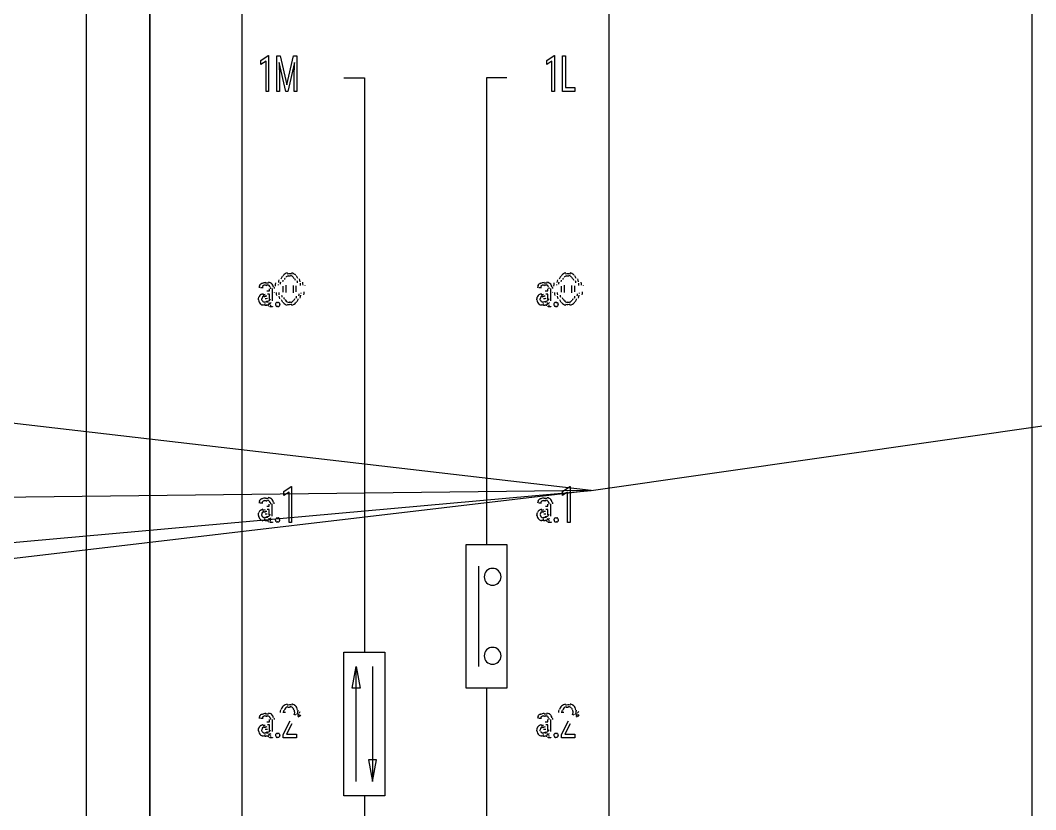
# Model space of a CAD drawing. Header units: millimetres. Extents: x 0 to 1000, y 0 to 1400.
# Drawn here: x 401.5 to 428.91, y 204 to 225.32 of the extents above; entities that cross this region are included whole.
import ezdxf

# ---------------------------------------------------------------- set-up
doc = ezdxf.new("R2010")
doc.units = ezdxf.units.MM

msp = doc.modelspace()

# ---------------------------------------------------------------- linework, layer by layer
at = {"layer": 'COMPONENT_DETAIL'}
for p, q in [((405, 165), (405, 257.776)), ((403.2857, 166.3282), (403.2857, 256.647)), ((407.4896, 166.1783), (407.4896, 234.8215)), ((417.3814, 234.8215), (417.3814, 166.1783)), ((407.9934, 224.2338), (408.1924, 224.3656)), ((407.9934, 224.1225), (407.9934, 224.2338)), ((408.1334, 224.2133), (407.9934, 224.1225)), ((408.1334, 223.3968), (408.1334, 224.2133)), ((408.1924, 224.3656), (408.2033, 224.3656)), ((408.2033, 224.3656), (408.2033, 223.3968)), ((408.4247, 224.3609), (408.5178, 224.3609)), ((408.4247, 223.3968), (408.4247, 224.3609)), ((408.6687, 223.3968), (408.4896, 224.1755)), ((408.4896, 224.1755), (408.4968, 223.7722)), ((408.5178, 224.3609), (408.6965, 223.5742)), ((408.6965, 223.5742), (408.8751, 224.3609)), ((408.9033, 224.1775), (408.7239, 223.3968)), ((408.8751, 224.3609), (408.9686, 224.3609)), ((408.8965, 223.7722), (408.9033, 224.1775)), ((408.9686, 224.3609), (408.9686, 223.3968)), ((415.7081, 224.2338), (415.907, 224.3656)), ((415.7081, 224.1225), (415.7081, 224.2338)), ((415.8481, 224.2133), (415.7081, 224.1225)), ((415.8481, 223.3968), (415.8481, 224.2133)), ((415.907, 224.3656), (415.9179, 224.3656)), ((415.9179, 224.3656), (415.9179, 223.3968)), ((416.1394, 223.3968), (416.1394, 224.3609)), ((416.1394, 224.3609), (416.2118, 224.3609)), ((416.2118, 224.3609), (416.2118, 223.5007)), ((408.4968, 223.7722), (408.4968, 223.3968)), ((408.8965, 223.3968), (408.8965, 223.7722)), ((410.2373, 223.7687), (410.7868, 223.7687)), ((410.7868, 223.7687), (410.7868, 208.256)), ((414.6337, 223.7687), (414.0841, 223.7687)), ((414.0841, 223.7687), (414.0841, 211.1647)), ((408.2033, 223.3968), (408.1334, 223.3968)), ((408.4968, 223.3968), (408.4247, 223.3968)), ((408.7239, 223.3968), (408.6687, 223.3968)), ((408.9686, 223.3968), (408.8965, 223.3968)), ((415.9179, 223.3968), (415.8481, 223.3968)), ((416.4708, 223.3968), (416.1394, 223.3968)), ((416.2118, 223.5007), (416.4708, 223.5007)), ((416.4708, 223.5007), (416.4708, 223.3968)), ((408.6657, 218.1676), (408.6657, 217.9716)), ((408.8718, 217.9577), (408.8718, 218.1583)), ((408.9413, 218.1497), (408.9413, 217.9908)), ((416.179, 218.1676), (416.179, 217.9716)), ((416.385, 217.9577), (416.385, 218.1583)), ((416.4545, 218.1497), (416.4545, 217.9908)), ((408.0517, 218.0974), (407.9819, 218.0974)), ((408.1575, 218.0139), (408.2251, 218.0139)), ((408.2251, 217.9272), (408.1707, 217.9272)), ((408.2251, 218.0139), (408.2251, 218.0702)), ((408.2251, 217.7802), (408.2251, 217.9272)), ((408.2945, 218.0769), (408.2945, 217.7471)), ((408.5963, 217.9742), (408.5963, 218.1378)), ((415.5649, 218.0974), (415.4951, 218.0974)), ((415.6708, 218.0139), (415.7383, 218.0139)), ((415.7383, 217.9272), (415.6839, 217.9272)), ((415.7383, 218.0139), (415.7383, 218.0702)), ((415.7383, 217.7802), (415.7383, 217.9272)), ((415.8078, 218.0769), (415.8078, 217.7471)), ((416.1095, 217.9742), (416.1095, 218.1378)), ((408.3088, 217.5795), (408.236, 217.5795)), ((408.3088, 217.5901), (408.3088, 217.5795)), ((415.822, 217.5795), (415.7492, 217.5795)), ((415.822, 217.5901), (415.822, 217.5795)), ((408.6139, 212.5993), (408.8128, 212.7311)), ((408.8128, 212.7311), (408.8237, 212.7311)), ((408.8237, 212.7311), (408.8237, 211.7623)), ((416.1333, 212.5993), (416.3322, 212.7311)), ((416.3322, 212.7311), (416.3431, 212.7311)), ((416.3431, 212.7311), (416.3431, 211.7623)), ((408.6139, 212.4881), (408.6139, 212.5993)), ((408.7539, 212.5788), (408.6139, 212.4881)), ((408.7539, 211.7623), (408.7539, 212.5788)), ((416.1333, 212.4881), (416.1333, 212.5993)), ((416.2733, 212.5788), (416.1333, 212.4881)), ((416.2733, 211.7623), (416.2733, 212.5788)), ((408.0486, 212.2802), (407.9788, 212.2802)), ((408.1545, 212.1967), (408.222, 212.1967)), ((408.222, 212.1967), (408.222, 212.253)), ((408.2915, 212.2596), (408.2915, 211.9299)), ((415.568, 212.2802), (415.4982, 212.2802)), ((415.6738, 212.1967), (415.7414, 212.1967)), ((415.7414, 212.1967), (415.7414, 212.253)), ((415.8108, 212.2596), (415.8108, 211.9299)), ((408.222, 212.11), (408.1676, 212.11)), ((408.222, 211.963), (408.222, 212.11)), ((415.7414, 212.11), (415.687, 212.11)), ((415.7414, 211.963), (415.7414, 212.11)), ((408.3057, 211.7623), (408.2329, 211.7623)), ((408.3057, 211.7729), (408.3057, 211.7623)), ((408.8237, 211.7623), (408.7539, 211.7623)), ((415.8251, 211.7623), (415.7523, 211.7623)), ((415.8251, 211.7729), (415.8251, 211.7623)), ((416.3431, 211.7623), (416.2733, 211.7623)), ((413.5346, 211.1647), (414.6337, 211.1647)), ((413.5346, 207.2865), (413.5346, 211.1647)), ((414.6337, 211.1647), (414.6337, 207.2865)), ((413.8643, 210.583), (413.8643, 207.8682)), ((414.0841, 210.2921), (414.0841, 210.2921)), ((410.2373, 208.2561), (411.3364, 208.2561)), ((410.2373, 204.3779), (410.2373, 208.2561)), ((411.3364, 208.2561), (411.3364, 204.3779)), ((414.0841, 208.1591), (414.0841, 208.1591)), ((410.4571, 207.2866), (410.567, 207.8683)), ((410.567, 204.7658), (410.567, 207.8683)), ((410.567, 207.8683), (410.677, 207.2866)), ((411.0067, 207.8683), (411.0067, 204.7658)), ((410.677, 207.2866), (410.4571, 207.2866)), ((414.6337, 207.2865), (413.5346, 207.2865)), ((414.0841, 207.2866), (414.0841, 194.6826)), ((408.0517, 206.4629), (407.9819, 206.4629)), ((408.1575, 206.3795), (408.2251, 206.3795)), ((408.2251, 206.3795), (408.2251, 206.4358)), ((408.2945, 206.4424), (408.2945, 206.1126)), ((408.6575, 206.6252), (408.5881, 206.6252)), ((408.5986, 206.0332), (408.7877, 206.404)), ((415.5649, 206.4629), (415.4951, 206.4629)), ((415.6708, 206.3795), (415.7383, 206.3795)), ((415.7383, 206.3795), (415.7383, 206.4358)), ((415.8078, 206.4424), (415.8078, 206.1126)), ((416.1707, 206.6252), (416.1013, 206.6252)), ((416.1118, 206.0332), (416.301, 206.404)), ((408.2251, 206.2928), (408.1707, 206.2928)), ((408.2251, 206.1458), (408.2251, 206.2928)), ((408.8286, 206.3252), (408.6823, 206.0451)), ((415.7383, 206.2928), (415.6839, 206.2928)), ((415.7383, 206.1458), (415.7383, 206.2928)), ((416.3419, 206.3252), (416.1955, 206.0451)), ((408.3088, 205.9451), (408.236, 205.9451)), ((408.3088, 205.9557), (408.3088, 205.9451)), ((408.5986, 205.9451), (408.5986, 206.0332)), ((408.9566, 205.9451), (408.5986, 205.9451)), ((408.6823, 206.0451), (408.9566, 206.0451)), ((408.9566, 206.0451), (408.9566, 205.9451)), ((415.822, 205.9451), (415.7492, 205.9451)), ((415.822, 205.9557), (415.822, 205.9451)), ((416.1118, 205.9451), (416.1118, 206.0332)), ((416.4699, 205.9451), (416.1118, 205.9451)), ((416.1955, 206.0451), (416.4699, 206.0451)), ((416.4699, 206.0451), (416.4699, 205.9451)), ((410.8967, 205.3475), (411.0067, 204.7658)), ((411.1166, 205.3475), (410.8967, 205.3475)), ((411.0067, 204.7658), (411.1166, 205.3475)), ((411.3364, 204.3779), (410.2373, 204.3779)), ((410.7868, 204.378), (410.7868, 188.8654))]:
    msp.add_line(p, q, dxfattribs=at)
for centre, radius, start, end in [((408.763, 218.2968), 0.2121, 144.5884, 148.1162), ((408.747, 218.3166), 0.185, 101.644, 144.5143), ((408.7588, 218.3155), 0.1087, 105.7981, 149.7388), ((408.7668, 218.1773), 0.2974, 89.5283, 102.582), ((408.7705, 218.1741), 0.3, 77.0438, 90.5082), ((408.7775, 218.3121), 0.1119, 30.7408, 82.4658), ((408.7893, 218.3095), 0.1907, 48.2778, 77.4996), ((408.7927, 218.3202), 0.1814, 36.3142, 47.6307), ((416.2763, 218.2968), 0.2121, 144.5884, 148.1162), ((416.2602, 218.3166), 0.185, 101.644, 144.5143), ((416.272, 218.3155), 0.1087, 105.7981, 149.7388), ((416.28, 218.1773), 0.2974, 89.5283, 102.582), ((416.2837, 218.1741), 0.3, 77.0438, 90.5082), ((416.2907, 218.3121), 0.1119, 30.7408, 82.4658), ((416.3025, 218.3095), 0.1907, 48.2778, 77.4996), ((416.3059, 218.3202), 0.1814, 36.3142, 47.6307), ((408.0708, 218.0965), 0.1229, 151.6374, 179.6795), ((408.0989, 218.0718), 0.1663, 142.4982, 152.1331), ((408.1138, 218.0512), 0.1924, 120.8285, 142.4132), ((408.1332, 217.9975), 0.2423, 113.9635, 121.1872), ((408.1396, 217.9701), 0.2655, 93.3784, 113.8198), ((408.12, 218.0734), 0.101, 126.173, 141.5008), ((408.1311, 218.0482), 0.1261, 103.4483, 126.5403), ((408.1383, 217.9959), 0.1683, 89.5855, 103.4591), ((408.1432, 217.907), 0.3151, 89.9746, 93.7488), ((408.1394, 217.9472), 0.2064, 85.335, 90.0855), ((408.1448, 217.91), 0.3128, 79.1327, 90.3872), ((408.1436, 218.0224), 0.1471, 72.6113, 85.7231), ((408.1552, 218.0852), 0.0954, 45.8098, 73.0033), ((408.16, 218.044), 0.2058, 60.1434, 79.3655), ((408.1535, 218.084), 0.0977, 14.2185, 45.2029), ((408.172, 218.0847), 0.1699, 48.6191, 59.6467), ((408.1742, 218.0899), 0.1648, 9.035, 48.4845), ((409.1547, 218.1418), 0.7717, 173.7674, 180.2316), ((409.2026, 218.1594), 0.7421, 177.8639, 179.5036), ((408.9435, 218.1839), 0.4781, 164.3059, 173.9001), ((409.0605, 218.1712), 0.5454, 172.0258, 178.0705), ((408.8075, 218.253), 0.2823, 148.7922, 164.5682), ((408.9063, 218.2102), 0.3301, 163.3765, 172.1411), ((408.8086, 218.2628), 0.1889, 149.4208, 163.6283), ((408.7674, 218.2606), 0.1533, 89.3804, 105.6764), ((408.7691, 218.2393), 0.17, 81.1057, 90.2187), ((408.7529, 218.2838), 0.1524, 24.2875, 31.3934), ((408.6981, 218.2428), 0.2347, 12.0807, 23.8171), ((408.7521, 218.2719), 0.249, 18.2931, 35.677), ((408.5693, 218.1922), 0.417, 4.8365, 12.2906), ((408.6332, 218.1999), 0.4227, 8.0247, 18.5606), ((408.3726, 218.1612), 0.69, 359.8093, 4.9408), ((408.4387, 218.1492), 0.6945, 1.1275, 8.1718), ((408.2871, 218.1388), 0.9041, 0.5433, 1.3867), ((415.584, 218.0965), 0.1229, 151.6374, 179.6795), ((415.6121, 218.0718), 0.1663, 142.4982, 152.1331), ((415.627, 218.0512), 0.1924, 120.8285, 142.4132), ((415.6464, 217.9975), 0.2423, 113.9635, 121.1872), ((415.6528, 217.9701), 0.2655, 93.3784, 113.8198), ((415.6332, 218.0734), 0.101, 126.173, 141.5008), ((415.6444, 218.0482), 0.1261, 103.4483, 126.5403), ((415.6515, 217.9959), 0.1683, 89.5855, 103.4591), ((415.6564, 217.907), 0.3151, 89.9746, 93.7488), ((415.6526, 217.9472), 0.2064, 85.335, 90.0855), ((415.658, 217.91), 0.3128, 79.1327, 90.3872), ((415.6568, 218.0224), 0.1471, 72.6113, 85.7231), ((415.6684, 218.0852), 0.0954, 45.8098, 73.0033), ((415.6732, 218.044), 0.2058, 60.1434, 79.3655), ((415.6667, 218.084), 0.0977, 14.2185, 45.2029), ((415.6852, 218.0847), 0.1699, 48.6191, 59.6467), ((415.6874, 218.0899), 0.1648, 9.035, 48.4845), ((416.6679, 218.1418), 0.7717, 173.7674, 180.2316), ((416.7159, 218.1594), 0.7421, 177.8639, 179.5036), ((416.4568, 218.1839), 0.4781, 164.3059, 173.9001), ((416.5737, 218.1712), 0.5454, 172.0258, 178.0705), ((416.3207, 218.253), 0.2823, 148.7922, 164.5682), ((416.4195, 218.2102), 0.3301, 163.3765, 172.1411), ((416.3218, 218.2628), 0.1889, 149.4208, 163.6283), ((416.2806, 218.2606), 0.1533, 89.3804, 105.6764), ((416.2823, 218.2393), 0.17, 81.1057, 90.2187), ((416.2662, 218.2838), 0.1524, 24.2875, 31.3934), ((416.2113, 218.2428), 0.2347, 12.0807, 23.8171), ((416.2653, 218.2719), 0.249, 18.2931, 35.677), ((416.0826, 218.1922), 0.417, 4.8365, 12.2906), ((416.1465, 218.1999), 0.4227, 8.0247, 18.5606), ((415.8858, 218.1612), 0.69, 359.8093, 4.9408), ((415.9519, 218.1492), 0.6945, 1.1275, 8.1718), ((415.8003, 218.1388), 0.9041, 0.5433, 1.3867), ((408.0861, 217.7904), 0.1547, 125.0525, 160.2034), ((408.117, 217.716), 0.227, 106.2671, 125.43), ((408.1023, 218.0979), 0.0699, 141.3332, 180.3477), ((408.1169, 217.7715), 0.1124, 109.0088, 135.3266), ((408.1438, 217.5617), 0.3533, 95.4858, 106.5349), ((408.1267, 218.0717), 0.136, 359.5039, 14.3181), ((408.1239, 218.0705), 0.2359, 1.2091, 10.0234), ((409.2242, 217.9886), 0.868, 180.7435, 181.1522), ((409.0975, 217.9802), 0.6927, 180.8977, 188.0055), ((409.152, 217.9686), 0.6721, 179.7996, 185.2461), ((408.9125, 217.9331), 0.4344, 187.8816, 198.2347), ((408.963, 217.937), 0.4097, 185.1412, 193.0082), ((408.4687, 217.9563), 0.557, 351.8072, 357.7958), ((408.5857, 217.944), 0.4895, 344.4935, 353.9764), ((408.3177, 217.9701), 0.7659, 357.5871, 359.2682), ((408.3689, 217.9867), 0.791, 353.8441, 0.2288), ((415.5993, 217.7904), 0.1547, 125.0525, 160.2034), ((415.6303, 217.716), 0.227, 106.2671, 125.43), ((415.6155, 218.0979), 0.0699, 141.3332, 180.3477), ((415.6301, 217.7715), 0.1124, 109.0088, 135.3266), ((415.657, 217.5617), 0.3533, 95.4858, 106.5349), ((415.6399, 218.0717), 0.136, 359.5039, 14.3181), ((415.6371, 218.0705), 0.2359, 1.2091, 10.0234), ((416.7375, 217.9886), 0.868, 180.7435, 181.1522), ((416.6108, 217.9802), 0.6927, 180.8977, 188.0055), ((416.6652, 217.9686), 0.6721, 179.7996, 185.2461), ((416.4258, 217.9331), 0.4344, 187.8816, 198.2347), ((416.4763, 217.937), 0.4097, 185.1412, 193.0082), ((415.9819, 217.9563), 0.557, 351.8072, 357.7958), ((416.0989, 217.944), 0.4895, 344.4935, 353.9764), ((415.8309, 217.9701), 0.7659, 357.5871, 359.2682), ((415.8821, 217.9867), 0.791, 353.8441, 0.2288), ((408.1105, 217.7781), 0.1892, 179.9849, 182.7692), ((408.1066, 217.781), 0.1839, 161.0343, 180.6822), ((408.0829, 217.7728), 0.1509, 181.8954, 229.5703), ((408.0984, 217.7991), 0.1805, 228.6141, 255.3551), ((408.1216, 217.7941), 0.1086, 179.439, 195.7202), ((408.1041, 217.7994), 0.0845, 137.4538, 182.1084), ((408.1024, 217.7848), 0.081, 195.8684, 230.1571), ((408.1137, 217.8087), 0.1055, 230.1532, 259.7486), ((408.1092, 217.8727), 0.24, 255.4034, 270.4753), ((408.148, 217.6246), 0.2352, 96.9939, 109.7784), ((408.1202, 217.8626), 0.1486, 259.2461, 270.2915), ((408.5651, 217.7271), 0.4718, 186.8686, 189.1983), ((408.1566, 217.3556), 0.5157, 89.8515, 95.7223), ((408.112, 217.8396), 0.2141, 269.5043, 293.2478), ((408.1686, 217.3522), 0.4505, 89.643, 97.2868), ((408.1207, 217.8882), 0.1687, 270.0069, 300.5035), ((408.4337, 217.6892), 0.2877, 189.1574, 192.3977), ((408.6514, 217.7451), 0.4932, 179.8159, 185.3206), ((408.3425, 217.6535), 0.1586, 192.2928, 197.3442), ((408.1059, 217.8546), 0.2282, 294.0079, 316.7604), ((408.1265, 217.8777), 0.1576, 299.5483, 315.6095), ((408.5254, 217.7238), 0.3183, 185.2476, 192.7953), ((408.2845, 217.6211), 0.0746, 197.0785, 205.8759), ((408.14, 217.8532), 0.1308, 315.8682, 334.0592), ((408.4431, 217.6905), 0.2016, 192.7196, 202.9584), ((408.4578, 217.6437), 0.0731, 179.9657, 183.985), ((408.4549, 217.6446), 0.0691, 163.5413, 180.5085), ((408.4452, 217.6409), 0.0556, 182.9231, 222.5981), ((408.4459, 217.6488), 0.0563, 138.1652, 163.2316), ((408.4407, 217.6567), 0.0468, 105.686, 137.8493), ((408.4389, 217.6307), 0.0439, 222.6243, 239.2474), ((408.4462, 217.625), 0.0728, 92.6079, 106.1992), ((408.4472, 217.6825), 0.0864, 259.0487, 270.418), ((408.4476, 217.5923), 0.0984, 89.966, 93.0713), ((408.4481, 217.6107), 0.0841, 78.4379, 90.4312), ((408.4477, 217.7005), 0.1005, 269.9535, 273.5472), ((408.4526, 217.6478), 0.0543, 56.8962, 78.7358), ((408.4548, 217.6361), 0.0488, 285.8513, 315.9417), ((408.4556, 217.6569), 0.0461, 42.6503, 56.3122), ((408.4521, 217.6405), 0.0539, 316.0799, 340.3845), ((408.4496, 217.6472), 0.0574, 3.8141, 42.6366), ((408.4468, 217.643), 0.0614, 340.9378, 0.5754), ((408.4362, 217.6439), 0.076, 359.9499, 4.8302), ((408.7964, 217.8639), 0.265, 197.9695, 215.2623), ((408.7487, 217.8074), 0.1856, 215.8618, 257.2788), ((408.8395, 217.8855), 0.2343, 192.7897, 205.2507), ((408.7906, 217.8469), 0.1603, 205.8002, 211.2546), ((408.7661, 217.818), 0.1197, 210.379, 238.4008), ((408.7675, 217.9351), 0.2889, 256.6229, 270.5105), ((408.7652, 217.8219), 0.1216, 239.6522, 265.9794), ((408.7692, 217.8773), 0.1653, 265.1324, 270.0603), ((408.7708, 217.945), 0.2967, 269.5979, 281.6733), ((408.7706, 217.8506), 0.1444, 269.3314, 287.218), ((408.777, 217.8091), 0.1107, 287.7958, 329.0809), ((408.7896, 217.8072), 0.1858, 280.5802, 324.9173), ((408.7323, 217.8584), 0.1836, 328.6635, 343.3325), ((408.6307, 217.9142), 0.3306, 343.0498, 351.9392), ((408.7719, 217.829), 0.2156, 324.9361, 328.6153), ((408.7256, 217.8739), 0.2886, 329.2804, 344.7473), ((415.6237, 217.7781), 0.1892, 179.9849, 182.7692), ((415.6199, 217.781), 0.1839, 161.0343, 180.6822), ((415.5961, 217.7728), 0.1509, 181.8954, 229.5703), ((415.6116, 217.7991), 0.1805, 228.6141, 255.3551), ((415.6348, 217.7941), 0.1086, 179.439, 195.7202), ((415.6174, 217.7994), 0.0845, 137.4538, 182.1084), ((415.6156, 217.7848), 0.081, 195.8684, 230.1571), ((415.6269, 217.8087), 0.1055, 230.1532, 259.7486), ((415.6224, 217.8727), 0.24, 255.4034, 270.4753), ((415.6612, 217.6246), 0.2352, 96.9939, 109.7784), ((415.6334, 217.8626), 0.1486, 259.2461, 270.2915), ((416.0784, 217.7271), 0.4718, 186.8686, 189.1983), ((415.6698, 217.3556), 0.5157, 89.8515, 95.7223), ((415.6252, 217.8396), 0.2141, 269.5043, 293.2478), ((415.6819, 217.3522), 0.4505, 89.643, 97.2868), ((415.634, 217.8882), 0.1687, 270.0069, 300.5035), ((415.9469, 217.6892), 0.2877, 189.1574, 192.3977), ((416.1646, 217.7451), 0.4932, 179.8159, 185.3206), ((415.8557, 217.6535), 0.1586, 192.2928, 197.3442), ((415.6191, 217.8546), 0.2282, 294.0079, 316.7604), ((415.6397, 217.8777), 0.1576, 299.5483, 315.6095), ((416.0387, 217.7238), 0.3183, 185.2476, 192.7953), ((415.7978, 217.6211), 0.0746, 197.0785, 205.8759), ((415.6532, 217.8532), 0.1308, 315.8682, 334.0592), ((415.9563, 217.6905), 0.2016, 192.7196, 202.9584), ((415.971, 217.6437), 0.0731, 179.9657, 183.985), ((415.9681, 217.6446), 0.0691, 163.5413, 180.5085), ((415.9584, 217.6409), 0.0556, 182.9231, 222.5981), ((415.9591, 217.6488), 0.0563, 138.1652, 163.2316), ((415.9539, 217.6567), 0.0468, 105.686, 137.8493), ((415.9522, 217.6307), 0.0439, 222.6243, 239.2474), ((415.9594, 217.625), 0.0728, 92.6079, 106.1992), ((415.9604, 217.6825), 0.0864, 259.0487, 270.418), ((415.9609, 217.5923), 0.0984, 89.966, 93.0713), ((415.9614, 217.6107), 0.0841, 78.4379, 90.4312), ((415.961, 217.7005), 0.1005, 269.9535, 273.5472), ((415.9659, 217.6478), 0.0543, 56.8962, 78.7358), ((415.968, 217.6361), 0.0488, 285.8513, 315.9417), ((415.9688, 217.6569), 0.0461, 42.6503, 56.3122), ((415.9653, 217.6405), 0.0539, 316.0799, 340.3845), ((415.9628, 217.6472), 0.0574, 3.8141, 42.6366), ((415.96, 217.643), 0.0614, 340.9378, 0.5754), ((415.9494, 217.6439), 0.076, 359.9499, 4.8302), ((416.3096, 217.8639), 0.265, 197.9695, 215.2623), ((416.2619, 217.8074), 0.1856, 215.8618, 257.2788), ((416.3527, 217.8855), 0.2343, 192.7897, 205.2507), ((416.3038, 217.8469), 0.1603, 205.8002, 211.2546), ((416.2794, 217.818), 0.1197, 210.379, 238.4008), ((416.2807, 217.9351), 0.2889, 256.6229, 270.5105), ((416.2785, 217.8219), 0.1216, 239.6522, 265.9794), ((416.2824, 217.8773), 0.1653, 265.1324, 270.0603), ((416.2841, 217.945), 0.2967, 269.5979, 281.6733), ((416.2838, 217.8506), 0.1444, 269.3314, 287.218), ((416.2902, 217.8091), 0.1107, 287.7958, 329.0809), ((416.3028, 217.8072), 0.1858, 280.5802, 324.9173), ((416.2455, 217.8584), 0.1836, 328.6635, 343.3325), ((416.1439, 217.9142), 0.3306, 343.0498, 351.9392), ((416.2851, 217.829), 0.2156, 324.9361, 328.6153), ((416.2388, 217.8739), 0.2886, 329.2804, 344.7473), ((408.4427, 217.6431), 0.0549, 239.7584, 259.3116), ((408.4493, 217.6674), 0.0744, 273.1293, 286.3125), ((415.9559, 217.6431), 0.0549, 239.7584, 259.3116), ((415.9625, 217.6674), 0.0744, 273.1293, 286.3125), ((408.1107, 212.234), 0.1924, 120.8285, 142.4132), ((408.1301, 212.1803), 0.2423, 113.9635, 121.1872), ((408.1365, 212.1529), 0.2655, 93.3784, 113.8198), ((408.1401, 212.0898), 0.3151, 89.9746, 93.7488), ((408.1417, 212.0928), 0.3128, 79.1327, 90.3872), ((408.1569, 212.2268), 0.2058, 60.1434, 79.3655), ((408.1689, 212.2674), 0.1699, 48.6191, 59.6467), ((408.1711, 212.2727), 0.1648, 9.035, 48.4845), ((415.6301, 212.234), 0.1924, 120.8285, 142.4132), ((415.6495, 212.1803), 0.2423, 113.9635, 121.1872), ((415.6559, 212.1529), 0.2655, 93.3784, 113.8198), ((415.6595, 212.0898), 0.3151, 89.9746, 93.7488), ((415.6611, 212.0928), 0.3128, 79.1327, 90.3872), ((415.6763, 212.2268), 0.2058, 60.1434, 79.3655), ((415.6883, 212.2674), 0.1699, 48.6191, 59.6467), ((415.6905, 212.2727), 0.1648, 9.035, 48.4845), ((408.0677, 212.2793), 0.1229, 151.6374, 179.6795), ((408.0958, 212.2546), 0.1663, 142.4982, 152.1331), ((408.114, 211.8987), 0.227, 106.2671, 125.43), ((408.0992, 212.2807), 0.0699, 141.3332, 180.3477), ((408.1169, 212.2562), 0.101, 126.173, 141.5008), ((408.1281, 212.231), 0.1261, 103.4483, 126.5403), ((408.1352, 212.1786), 0.1683, 89.5855, 103.4591), ((408.1363, 212.13), 0.2064, 85.335, 90.0855), ((408.1405, 212.2052), 0.1471, 72.6113, 85.7231), ((408.1521, 212.268), 0.0954, 45.8098, 73.0033), ((408.1504, 212.2668), 0.0977, 14.2185, 45.2029), ((408.1236, 212.2545), 0.136, 359.5039, 14.3181), ((408.1209, 212.2533), 0.2359, 1.2091, 10.0234), ((415.5871, 212.2793), 0.1229, 151.6374, 179.6795), ((415.6152, 212.2546), 0.1663, 142.4982, 152.1331), ((415.6333, 211.8987), 0.227, 106.2671, 125.43), ((415.6186, 212.2807), 0.0699, 141.3332, 180.3477), ((415.6363, 212.2562), 0.101, 126.173, 141.5008), ((415.6474, 212.231), 0.1261, 103.4483, 126.5403), ((415.6546, 212.1786), 0.1683, 89.5855, 103.4591), ((415.6557, 212.13), 0.2064, 85.335, 90.0855), ((415.6599, 212.2052), 0.1471, 72.6113, 85.7231), ((415.6715, 212.268), 0.0954, 45.8098, 73.0033), ((415.6698, 212.2668), 0.0977, 14.2185, 45.2029), ((415.643, 212.2545), 0.136, 359.5039, 14.3181), ((415.6402, 212.2533), 0.2359, 1.2091, 10.0234), ((408.1074, 211.9609), 0.1892, 179.9849, 182.7692), ((408.1036, 211.9638), 0.1839, 161.0343, 180.6822), ((408.0798, 211.9556), 0.1509, 181.8954, 229.5703), ((408.083, 211.9732), 0.1547, 125.0525, 160.2034), ((408.0953, 211.9819), 0.1805, 228.6141, 255.3551), ((408.1185, 211.9768), 0.1086, 179.439, 195.7202), ((408.1011, 211.9822), 0.0845, 137.4538, 182.1084), ((408.0993, 211.9676), 0.081, 195.8684, 230.1571), ((408.1138, 211.9543), 0.1124, 109.0088, 135.3266), ((408.1407, 211.7445), 0.3533, 95.4858, 106.5349), ((408.1106, 211.9915), 0.1055, 230.1532, 259.7486), ((408.1449, 211.8074), 0.2352, 96.9939, 109.7784), ((408.1171, 212.0454), 0.1486, 259.2461, 270.2915), ((408.5621, 211.9098), 0.4718, 186.8686, 189.1983), ((408.1535, 211.5384), 0.5157, 89.8515, 95.7223), ((408.1656, 211.535), 0.4505, 89.643, 97.2868), ((408.1177, 212.071), 0.1687, 270.0069, 300.5035), ((408.6483, 211.9278), 0.4932, 179.8159, 185.3206), ((408.1028, 212.0374), 0.2282, 294.0079, 316.7604), ((408.1234, 212.0605), 0.1576, 299.5483, 315.6095), ((408.5224, 211.9066), 0.3183, 185.2476, 192.7953), ((408.1369, 212.036), 0.1308, 315.8682, 334.0592), ((408.4518, 211.8273), 0.0691, 163.5413, 180.5085), ((408.4428, 211.8316), 0.0563, 138.1652, 163.2316), ((408.4376, 211.8395), 0.0468, 105.686, 137.8493), ((408.4431, 211.8078), 0.0728, 92.6079, 106.1992), ((408.4446, 211.7751), 0.0984, 89.966, 93.0713), ((408.4451, 211.7934), 0.0841, 78.4379, 90.4312), ((408.4496, 211.8306), 0.0543, 56.8962, 78.7358), ((408.4525, 211.8396), 0.0461, 42.6503, 56.3122), ((408.4465, 211.8299), 0.0574, 3.8141, 42.6366), ((415.6268, 211.9609), 0.1892, 179.9849, 182.7692), ((415.6229, 211.9638), 0.1839, 161.0343, 180.6822), ((415.5992, 211.9556), 0.1509, 181.8954, 229.5703), ((415.6024, 211.9732), 0.1547, 125.0525, 160.2034), ((415.6147, 211.9819), 0.1805, 228.6141, 255.3551), ((415.6379, 211.9768), 0.1086, 179.439, 195.7202), ((415.6204, 211.9822), 0.0845, 137.4538, 182.1084), ((415.6187, 211.9676), 0.081, 195.8684, 230.1571), ((415.6332, 211.9543), 0.1124, 109.0088, 135.3266), ((415.6601, 211.7445), 0.3533, 95.4858, 106.5349), ((415.63, 211.9915), 0.1055, 230.1532, 259.7486), ((415.6643, 211.8074), 0.2352, 96.9939, 109.7784), ((415.6365, 212.0454), 0.1486, 259.2461, 270.2915), ((416.0814, 211.9098), 0.4718, 186.8686, 189.1983), ((415.6729, 211.5384), 0.5157, 89.8515, 95.7223), ((415.6849, 211.535), 0.4505, 89.643, 97.2868), ((415.637, 212.071), 0.1687, 270.0069, 300.5035), ((416.1677, 211.9278), 0.4932, 179.8159, 185.3206), ((415.6222, 212.0374), 0.2282, 294.0079, 316.7604), ((415.6428, 212.0605), 0.1576, 299.5483, 315.6095), ((416.0417, 211.9066), 0.3183, 185.2476, 192.7953), ((415.6563, 212.036), 0.1308, 315.8682, 334.0592), ((415.9712, 211.8273), 0.0691, 163.5413, 180.5085), ((415.9622, 211.8316), 0.0563, 138.1652, 163.2316), ((415.957, 211.8395), 0.0468, 105.686, 137.8493), ((415.9625, 211.8078), 0.0728, 92.6079, 106.1992), ((415.9639, 211.7751), 0.0984, 89.966, 93.0713), ((415.9644, 211.7934), 0.0841, 78.4379, 90.4312), ((415.9689, 211.8306), 0.0543, 56.8962, 78.7358), ((415.9719, 211.8396), 0.0461, 42.6503, 56.3122), ((415.9659, 211.8299), 0.0574, 3.8141, 42.6366), ((408.1061, 212.0555), 0.24, 255.4034, 270.4753), ((408.1089, 212.0224), 0.2141, 269.5043, 293.2478), ((408.4306, 211.872), 0.2877, 189.1574, 192.3977), ((408.3394, 211.8363), 0.1586, 192.2928, 197.3442), ((408.2815, 211.8039), 0.0746, 197.0785, 205.8759), ((408.44, 211.8733), 0.2016, 192.7196, 202.9584), ((408.4547, 211.8265), 0.0731, 179.9657, 183.985), ((408.4421, 211.8236), 0.0556, 182.9231, 222.5981), ((408.4359, 211.8135), 0.0439, 222.6243, 239.2474), ((408.4396, 211.8259), 0.0549, 239.7584, 259.3116), ((408.4441, 211.8653), 0.0864, 259.0487, 270.418), ((408.4447, 211.8833), 0.1005, 269.9535, 273.5472), ((408.4462, 211.8502), 0.0744, 273.1293, 286.3125), ((408.4517, 211.8189), 0.0488, 285.8513, 315.9417), ((408.449, 211.8233), 0.0539, 316.0799, 340.3845), ((408.4437, 211.8258), 0.0614, 340.9378, 0.5754), ((408.4331, 211.8266), 0.076, 359.9499, 4.8302), ((415.6255, 212.0555), 0.24, 255.4034, 270.4753), ((415.6283, 212.0224), 0.2141, 269.5043, 293.2478), ((415.95, 211.872), 0.2877, 189.1574, 192.3977), ((415.8588, 211.8363), 0.1586, 192.2928, 197.3442), ((415.8008, 211.8039), 0.0746, 197.0785, 205.8759), ((415.9594, 211.8733), 0.2016, 192.7196, 202.9584), ((415.9741, 211.8265), 0.0731, 179.9657, 183.985), ((415.9615, 211.8236), 0.0556, 182.9231, 222.5981), ((415.9552, 211.8135), 0.0439, 222.6243, 239.2474), ((415.959, 211.8259), 0.0549, 239.7584, 259.3116), ((415.9635, 211.8653), 0.0864, 259.0487, 270.418), ((415.964, 211.8833), 0.1005, 269.9535, 273.5472), ((415.9656, 211.8502), 0.0744, 273.1293, 286.3125), ((415.9711, 211.8189), 0.0488, 285.8513, 315.9417), ((415.9684, 211.8233), 0.0539, 316.0799, 340.3845), ((415.9631, 211.8258), 0.0614, 340.9378, 0.5754), ((415.9525, 211.8266), 0.076, 359.9499, 4.8302), ((414.2486, 210.2927), 0.2274, 89.871, 180.129), ((414.2493, 210.2927), 0.2274, 359.8679, 90.1177), ((414.2486, 210.2915), 0.2274, 179.8824, 270.1321), ((414.2493, 210.2915), 0.2273, 269.8793, 0.1207), ((414.2486, 208.1598), 0.2274, 89.871, 180.129), ((414.2493, 208.1598), 0.2274, 359.8679, 90.1177), ((414.2486, 208.1585), 0.2274, 179.8824, 270.1321), ((414.2493, 208.1585), 0.2273, 269.8793, 0.1207), ((408.7782, 206.6285), 0.2628, 163.2878, 180.5582), ((408.7407, 206.6466), 0.2091, 133.4541, 162.9471), ((408.7491, 206.631), 0.2259, 100.787, 133.4382), ((408.8033, 206.6291), 0.2014, 165.9091, 178.8685), ((408.7562, 206.6514), 0.1341, 136.1757, 166.3673), ((408.7505, 206.6593), 0.1241, 129.7286, 135.7539), ((408.7542, 206.6491), 0.1335, 102.1738, 129.2061), ((408.7653, 206.5033), 0.3284, 89.6607, 101.3702), ((408.7656, 206.5641), 0.2019, 89.5461, 102.5418), ((408.7684, 206.5083), 0.3245, 78.2173, 90.4129), ((408.767, 206.6084), 0.1672, 82.1602, 90.1506), ((408.7733, 206.6691), 0.1189, 43.4417, 83.1661), ((408.785, 206.6423), 0.2171, 55.9269, 78.4888), ((408.7697, 206.6628), 0.126, 16.1713, 43.5286), ((408.746, 206.6515), 0.1599, 359.4863, 15.9343), ((408.7942, 206.6702), 0.1919, 47.9298, 55.4049), ((408.7362, 206.6496), 0.1735, 353.2258, 0.0166), ((408.7989, 206.6787), 0.1825, 4.3348, 48.056), ((408.7678, 206.6693), 0.2263, 337.8914, 358.9968), ((408.7477, 206.6647), 0.254, 359.9252, 5.5972), ((408.1573, 207.3876), 1.1631, 318.5133, 320.7829), ((416.2914, 206.6285), 0.2628, 163.2878, 180.5582), ((416.2539, 206.6466), 0.2091, 133.4541, 162.9471), ((416.2623, 206.631), 0.2259, 100.787, 133.4382), ((416.3165, 206.6291), 0.2014, 165.9091, 178.8685), ((416.2694, 206.6514), 0.1341, 136.1757, 166.3673), ((416.2638, 206.6593), 0.1241, 129.7286, 135.7539), ((416.2674, 206.6491), 0.1335, 102.1738, 129.2061), ((416.2785, 206.5033), 0.3284, 89.6607, 101.3702), ((416.2788, 206.5641), 0.2019, 89.5461, 102.5418), ((416.2816, 206.5083), 0.3245, 78.2173, 90.4129), ((416.2803, 206.6084), 0.1672, 82.1602, 90.1506), ((416.2865, 206.6691), 0.1189, 43.4417, 83.1661), ((416.2982, 206.6423), 0.2171, 55.9269, 78.4888), ((416.2829, 206.6628), 0.126, 16.1713, 43.5286), ((416.2592, 206.6515), 0.1599, 359.4863, 15.9343), ((416.3074, 206.6702), 0.1919, 47.9298, 55.4049), ((416.2494, 206.6496), 0.1735, 353.2258, 0.0166), ((416.3122, 206.6787), 0.1825, 4.3348, 48.056), ((416.281, 206.6693), 0.2263, 337.8914, 358.9968), ((416.261, 206.6647), 0.254, 359.9252, 5.5972), ((415.6705, 207.3876), 1.1631, 318.5133, 320.7829), ((408.0708, 206.4621), 0.1229, 151.6374, 179.6795), ((408.0989, 206.4374), 0.1663, 142.4982, 152.1331), ((408.1138, 206.4168), 0.1924, 120.8285, 142.4132), ((408.1332, 206.3631), 0.2423, 113.9635, 121.1872), ((408.1396, 206.3357), 0.2655, 93.3784, 113.8198), ((408.1023, 206.4635), 0.0699, 141.3332, 180.3477), ((408.12, 206.439), 0.101, 126.173, 141.5008), ((408.1311, 206.4138), 0.1261, 103.4483, 126.5403), ((408.1383, 206.3614), 0.1683, 89.5855, 103.4591), ((408.1432, 206.2726), 0.3151, 89.9746, 93.7488), ((408.1394, 206.3127), 0.2064, 85.335, 90.0855), ((408.1448, 206.2756), 0.3128, 79.1327, 90.3872), ((408.1436, 206.388), 0.1471, 72.6113, 85.7231), ((408.1552, 206.4508), 0.0954, 45.8098, 73.0033), ((408.16, 206.4096), 0.2058, 60.1434, 79.3655), ((408.1535, 206.4496), 0.0977, 14.2185, 45.2029), ((408.172, 206.4502), 0.1699, 48.6191, 59.6467), ((408.1267, 206.4373), 0.136, 359.5039, 14.3181), ((408.1742, 206.4554), 0.1648, 9.035, 48.4845), ((408.1239, 206.4361), 0.2359, 1.2091, 10.0234), ((408.8438, 206.6252), 0.2575, 178.4391, 180.0084), ((408.7298, 206.6521), 0.1824, 331.4255, 352.9366), ((408.6832, 206.6946), 0.2549, 328.8295, 331.7891), ((408.5875, 206.7987), 0.4102, 323.8963, 328.6419), ((408.4044, 207.0328), 0.7228, 320.7373, 323.9739), ((408.641, 206.7556), 0.4141, 326.9133, 338.3508), ((408.4547, 206.9662), 0.7199, 319.6472, 327.096), ((408.2755, 207.227), 1.0409, 317.2588, 319.9046), ((415.584, 206.4621), 0.1229, 151.6374, 179.6795), ((415.6121, 206.4374), 0.1663, 142.4982, 152.1331), ((415.627, 206.4168), 0.1924, 120.8285, 142.4132), ((415.6464, 206.3631), 0.2423, 113.9635, 121.1872), ((415.6528, 206.3357), 0.2655, 93.3784, 113.8198), ((415.6155, 206.4635), 0.0699, 141.3332, 180.3477), ((415.6332, 206.439), 0.101, 126.173, 141.5008), ((415.6444, 206.4138), 0.1261, 103.4483, 126.5403), ((415.6515, 206.3614), 0.1683, 89.5855, 103.4591), ((415.6564, 206.2726), 0.3151, 89.9746, 93.7488), ((415.6526, 206.3127), 0.2064, 85.335, 90.0855), ((415.658, 206.2756), 0.3128, 79.1327, 90.3872), ((415.6568, 206.388), 0.1471, 72.6113, 85.7231), ((415.6684, 206.4508), 0.0954, 45.8098, 73.0033), ((415.6732, 206.4096), 0.2058, 60.1434, 79.3655), ((415.6667, 206.4496), 0.0977, 14.2185, 45.2029), ((415.6852, 206.4502), 0.1699, 48.6191, 59.6467), ((415.6399, 206.4373), 0.136, 359.5039, 14.3181), ((415.6874, 206.4554), 0.1648, 9.035, 48.4845), ((415.6371, 206.4361), 0.2359, 1.2091, 10.0234), ((416.357, 206.6252), 0.2575, 178.4391, 180.0084), ((416.243, 206.6521), 0.1824, 331.4255, 352.9366), ((416.1964, 206.6946), 0.2549, 328.8295, 331.7891), ((416.1008, 206.7987), 0.4102, 323.8963, 328.6419), ((415.9176, 207.0328), 0.7228, 320.7373, 323.9739), ((416.1542, 206.7556), 0.4141, 326.9133, 338.3508), ((415.9679, 206.9662), 0.7199, 319.6472, 327.096), ((415.7888, 207.227), 1.0409, 317.2588, 319.9046), ((408.1105, 206.1437), 0.1892, 179.9849, 182.7692), ((408.1066, 206.1466), 0.1839, 161.0343, 180.6822), ((408.0829, 206.1384), 0.1509, 181.8954, 229.5703), ((408.0861, 206.156), 0.1547, 125.0525, 160.2034), ((408.117, 206.0815), 0.227, 106.2671, 125.43), ((408.1216, 206.1596), 0.1086, 179.439, 195.7202), ((408.1041, 206.165), 0.0845, 137.4538, 182.1084), ((408.1024, 206.1504), 0.081, 195.8684, 230.1571), ((408.1169, 206.137), 0.1124, 109.0088, 135.3266), ((408.1438, 205.9273), 0.3533, 95.4858, 106.5349), ((408.1137, 206.1743), 0.1055, 230.1532, 259.7486), ((408.148, 205.9902), 0.2352, 96.9939, 109.7784), ((408.1566, 205.7212), 0.5157, 89.8515, 95.7223), ((408.1686, 205.7178), 0.4505, 89.643, 97.2868), ((408.1207, 206.2538), 0.1687, 270.0069, 300.5035), ((408.6514, 206.1106), 0.4932, 179.8159, 185.3206), ((408.1265, 206.2432), 0.1576, 299.5483, 315.6095), ((408.14, 206.2188), 0.1308, 315.8682, 334.0592), ((415.6237, 206.1437), 0.1892, 179.9849, 182.7692), ((415.6199, 206.1466), 0.1839, 161.0343, 180.6822), ((415.5961, 206.1384), 0.1509, 181.8954, 229.5703), ((415.5993, 206.156), 0.1547, 125.0525, 160.2034), ((415.6303, 206.0815), 0.227, 106.2671, 125.43), ((415.6348, 206.1596), 0.1086, 179.439, 195.7202), ((415.6174, 206.165), 0.0845, 137.4538, 182.1084), ((415.6156, 206.1504), 0.081, 195.8684, 230.1571), ((415.6301, 206.137), 0.1124, 109.0088, 135.3266), ((415.657, 205.9273), 0.3533, 95.4858, 106.5349), ((415.6269, 206.1743), 0.1055, 230.1532, 259.7486), ((415.6612, 205.9902), 0.2352, 96.9939, 109.7784), ((415.6698, 205.7212), 0.5157, 89.8515, 95.7223), ((415.6819, 205.7178), 0.4505, 89.643, 97.2868), ((415.634, 206.2538), 0.1687, 270.0069, 300.5035), ((416.1646, 206.1106), 0.4932, 179.8159, 185.3206), ((415.6397, 206.2432), 0.1576, 299.5483, 315.6095), ((415.6532, 206.2188), 0.1308, 315.8682, 334.0592), ((408.0984, 206.1646), 0.1805, 228.6141, 255.3551), ((408.1092, 206.2382), 0.24, 255.4034, 270.4753), ((408.1202, 206.2282), 0.1486, 259.2461, 270.2915), ((408.5651, 206.0926), 0.4718, 186.8686, 189.1983), ((408.112, 206.2052), 0.2141, 269.5043, 293.2478), ((408.4337, 206.0548), 0.2877, 189.1574, 192.3977), ((408.3425, 206.019), 0.1586, 192.2928, 197.3442), ((408.1059, 206.2202), 0.2282, 294.0079, 316.7604), ((408.5254, 206.0894), 0.3183, 185.2476, 192.7953), ((408.2845, 205.9867), 0.0746, 197.0785, 205.8759), ((408.4431, 206.0561), 0.2016, 192.7196, 202.9584), ((408.4578, 206.0093), 0.0731, 179.9657, 183.985), ((408.4549, 206.0101), 0.0691, 163.5413, 180.5085), ((408.4452, 206.0064), 0.0556, 182.9231, 222.5981), ((408.4459, 206.0144), 0.0563, 138.1652, 163.2316), ((408.4407, 206.0222), 0.0468, 105.686, 137.8493), ((408.4389, 205.9963), 0.0439, 222.6243, 239.2474), ((408.4427, 206.0087), 0.0549, 239.7584, 259.3116), ((408.4462, 205.9906), 0.0728, 92.6079, 106.1992), ((408.4472, 206.0481), 0.0864, 259.0487, 270.418), ((408.4476, 205.9579), 0.0984, 89.966, 93.0713), ((408.4481, 205.9762), 0.0841, 78.4379, 90.4312), ((408.4477, 206.0661), 0.1005, 269.9535, 273.5472), ((408.4493, 206.0329), 0.0744, 273.1293, 286.3125), ((408.4526, 206.0133), 0.0543, 56.8962, 78.7358), ((408.4548, 206.0016), 0.0488, 285.8513, 315.9417), ((408.4556, 206.0224), 0.0461, 42.6503, 56.3122), ((408.4521, 206.006), 0.0539, 316.0799, 340.3845), ((408.4496, 206.0127), 0.0574, 3.8141, 42.6366), ((408.4468, 206.0086), 0.0614, 340.9378, 0.5754), ((408.4362, 206.0094), 0.076, 359.9499, 4.8302), ((415.6116, 206.1646), 0.1805, 228.6141, 255.3551), ((415.6224, 206.2382), 0.24, 255.4034, 270.4753), ((415.6334, 206.2282), 0.1486, 259.2461, 270.2915), ((416.0784, 206.0926), 0.4718, 186.8686, 189.1983), ((415.6252, 206.2052), 0.2141, 269.5043, 293.2478), ((415.9469, 206.0548), 0.2877, 189.1574, 192.3977), ((415.8557, 206.019), 0.1586, 192.2928, 197.3442), ((415.6191, 206.2202), 0.2282, 294.0079, 316.7604), ((416.0387, 206.0894), 0.3183, 185.2476, 192.7953), ((415.7978, 205.9867), 0.0746, 197.0785, 205.8759), ((415.9563, 206.0561), 0.2016, 192.7196, 202.9584), ((415.971, 206.0093), 0.0731, 179.9657, 183.985), ((415.9681, 206.0101), 0.0691, 163.5413, 180.5085), ((415.9584, 206.0064), 0.0556, 182.9231, 222.5981), ((415.9591, 206.0144), 0.0563, 138.1652, 163.2316), ((415.9539, 206.0222), 0.0468, 105.686, 137.8493), ((415.9522, 205.9963), 0.0439, 222.6243, 239.2474), ((415.9559, 206.0087), 0.0549, 239.7584, 259.3116), ((415.9594, 205.9906), 0.0728, 92.6079, 106.1992), ((415.9604, 206.0481), 0.0864, 259.0487, 270.418), ((415.9609, 205.9579), 0.0984, 89.966, 93.0713), ((415.9614, 205.9762), 0.0841, 78.4379, 90.4312), ((415.961, 206.0661), 0.1005, 269.9535, 273.5472), ((415.9625, 206.0329), 0.0744, 273.1293, 286.3125), ((415.9659, 206.0133), 0.0543, 56.8962, 78.7358), ((415.968, 206.0016), 0.0488, 285.8513, 315.9417), ((415.9688, 206.0224), 0.0461, 42.6503, 56.3122), ((415.9653, 206.006), 0.0539, 316.0799, 340.3845), ((415.9628, 206.0127), 0.0574, 3.8141, 42.6366), ((415.96, 206.0086), 0.0614, 340.9378, 0.5754), ((415.9494, 206.0094), 0.076, 359.9499, 4.8302)]:
    msp.add_arc(centre, radius, start, end, dxfattribs=at)
at = {"layer": 'COMPONENT_OUTLINE'}
for p, q in [((405, 260.25), (405, 165)), ((428.813, 165), (428.813, 260.25)), ((405, 165), (405, 257.776))]:
    msp.add_line(p, q, dxfattribs=at)
at = {"layer": 'WIRE'}
for p, q in [((416.9065, 212.625), (713.2355, 255)), ((416.9065, 212.625), (211.9065, 236.4375)), ((151.9065, 188.8125), (416.9065, 212.625)), ((416.9065, 212.625), (181.9065, 184.844)), ((416.9065, 212.625), (315, 211.388))]:
    msp.add_line(p, q, dxfattribs=at)

doc.saveas('drawing.dxf')
